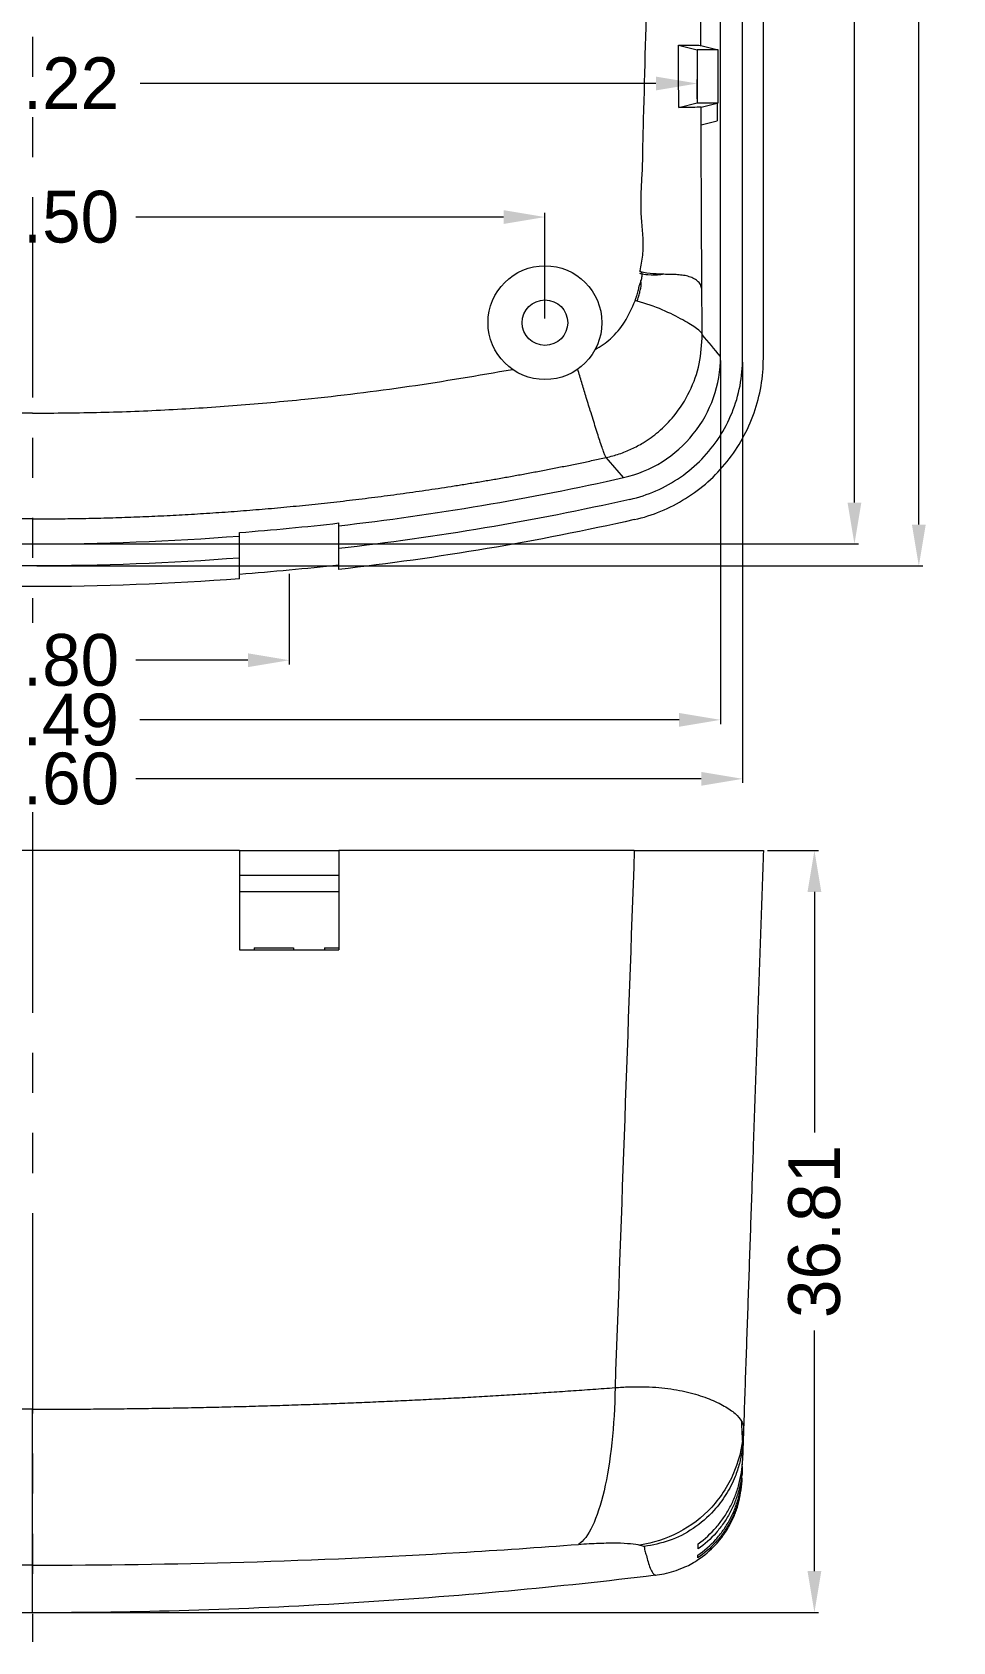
# Model space of a CAD drawing. Extents: x -222 to 335, y 201 to 414.
# Drawn here: x 131.4 to 175.9, y 201.4 to 279.2 of the extents above; entities that cross this region are included whole.
import ezdxf

# ---------------------------------------------------------------- set-up
doc = ezdxf.new("R2010")
doc.units = 0
doc.header["$MEASUREMENT"] = 0
doc.linetypes.add('PHANTOM', pattern=[2.5, 1.25, -0.25, 0.25, -0.25, 0.25, -0.25])
doc.layers.add('10', color=7, linetype='Continuous')
doc.dimstyles.get("Standard").update_dxf_attribs({"dimtxt": 0.18, "dimasz": 0.18, "dimexe": 0.18, "dimexo": 0.0625, "dimgap": 0.09, "dimtad": 0, "dimtih": 1, "dimtoh": 1, "dimdec": 4, "dimzin": 0, "dimdsep": 46, "dimtxsty": 'Standard', "dimcen": 0.09, "dimadec": 0, "dimazin": 0, "dimtfac": 1, "dimtdec": 4, "dimtofl": 0, "dimtmove": 0, "dimatfit": 3, "dimfxl": 0, "dimtolj": 1, "dimtzin": 0, "dimarcsym": 0})

# ---------------------------------------------------------------- blocks, each defined once
blk = doc.blocks.new('*D22')
at = {"color": 4, "linetype": 'Continuous', "lineweight": 9}
for p, q in [((106.673, 265.348), (106.673, 270.45)), ((108.673, 270.25), (126.431, 270.25)), ((154.173, 270.25), (136.415, 270.25)), ((156.173, 265.348), (156.173, 270.45))]:
    blk.add_line(p, q, dxfattribs=at)
for points in [[(108.673, 270.583), (108.673, 269.917), (106.673, 270.25)], [(154.173, 270.583), (154.173, 269.917), (156.173, 270.25)]]:
    blk.add_solid(points, dxfattribs=at)
at = {"layer": 'Defpoints', "color": 0, "linetype": 'Continuous', "lineweight": 9}
for p in [(156.173, 270.25), (106.673, 265.148), (156.173, 265.148)]:
    blk.add_point(p, dxfattribs=at)
at = {"color": 3, "linetype": 'Continuous', "lineweight": 9, "insert": (131.423, 270.25), "char_height": 2.5, "attachment_point": 5}
blk.add_mtext('\\A1;49.50', dxfattribs=at)
blk = doc.blocks.new('*D24')
at = {"color": 4, "linetype": 'Continuous', "lineweight": 9}
for p, q in [((119.021, 253.009), (119.021, 248.643)), ((143.825, 253.009), (143.825, 248.643)), ((121.021, 248.843), (126.431, 248.843)), ((141.825, 248.843), (136.415, 248.843))]:
    blk.add_line(p, q, dxfattribs=at)
for points in [[(121.021, 249.177), (121.021, 248.51), (119.021, 248.843)], [(141.825, 249.177), (141.825, 248.51), (143.825, 248.843)]]:
    blk.add_solid(points, dxfattribs=at)
at = {"layer": 'Defpoints', "color": 0, "linetype": 'Continuous', "lineweight": 9}
for p in [(119.021, 253.209), (143.825, 253.209), (143.825, 248.843)]:
    blk.add_point(p, dxfattribs=at)
at = {"color": 3, "linetype": 'Continuous', "lineweight": 9, "insert": (131.423, 248.843), "char_height": 2.5, "attachment_point": 5}
blk.add_mtext('\\A1;24.80', dxfattribs=at)
blk = doc.blocks.new('*D26')
at = {"color": 4, "linetype": 'Continuous', "lineweight": 9}
for p, q in [((98.165, 263.284), (98.165, 245.761)), ((164.653, 263.317), (164.653, 245.761)), ((100.165, 245.961), (126.209, 245.961)), ((162.653, 245.961), (136.609, 245.961))]:
    blk.add_line(p, q, dxfattribs=at)
for points in [[(100.165, 246.295), (100.165, 245.628), (98.165, 245.961)], [(162.653, 246.295), (162.653, 245.628), (164.653, 245.961)]]:
    blk.add_solid(points, dxfattribs=at)
at = {"layer": 'Defpoints', "color": 0, "linetype": 'Continuous', "lineweight": 9}
for p in [(98.165, 263.484), (164.653, 263.517), (164.653, 245.961)]:
    blk.add_point(p, dxfattribs=at)
at = {"color": 3, "linetype": 'Continuous', "lineweight": 9, "insert": (131.409, 245.961), "char_height": 2.5, "attachment_point": 5}
blk.add_mtext('\\A1;66.49', dxfattribs=at)
blk = doc.blocks.new('*D27')
at = {"color": 4, "linetype": 'Continuous', "lineweight": 9}
for p, q in [((97.123, 263.233), (97.123, 242.913)), ((165.723, 263.233), (165.723, 242.913)), ((99.123, 243.113), (126.431, 243.113)), ((163.723, 243.113), (136.415, 243.113))]:
    blk.add_line(p, q, dxfattribs=at)
for points in [[(99.123, 243.447), (99.123, 242.78), (97.123, 243.113)], [(163.723, 243.447), (163.723, 242.78), (165.723, 243.113)]]:
    blk.add_solid(points, dxfattribs=at)
at = {"layer": 'Defpoints', "color": 0, "linetype": 'Continuous', "lineweight": 9}
for p in [(97.123, 263.433), (165.723, 263.433), (97.123, 243.113)]:
    blk.add_point(p, dxfattribs=at)
at = {"color": 3, "linetype": 'Continuous', "lineweight": 9, "insert": (131.423, 243.113), "char_height": 2.5, "attachment_point": 5}
blk.add_mtext('\\A1;68.60', dxfattribs=at)
blk = doc.blocks.new('*D28')
at = {"color": 4, "linetype": 'Continuous', "lineweight": 9}
for p, q in [((99.312, 275.968), (99.312, 276.9)), ((163.534, 275.968), (163.534, 276.9)), ((101.312, 276.7), (126.223, 276.7)), ((161.534, 276.7), (136.623, 276.7))]:
    blk.add_line(p, q, dxfattribs=at)
for points in [[(101.312, 277.033), (101.312, 276.367), (99.312, 276.7)], [(161.534, 277.033), (161.534, 276.367), (163.534, 276.7)]]:
    blk.add_solid(points, dxfattribs=at)
at = {"layer": 'Defpoints', "color": 0, "linetype": 'Continuous', "lineweight": 9}
for p in [(163.534, 276.7), (99.312, 275.768), (163.534, 275.768)]:
    blk.add_point(p, dxfattribs=at)
at = {"color": 3, "linetype": 'Continuous', "lineweight": 9, "insert": (131.423, 276.7), "char_height": 2.5, "attachment_point": 5}
blk.add_mtext('\\A1;64.22', dxfattribs=at)
blk = doc.blocks.new('*D44')
at = {"color": 4, "linetype": 'Continuous', "lineweight": 9}
for p, q in [((131.623, 364.874), (171.322, 364.874)), ((171.122, 362.874), (171.122, 315.074)), ((171.122, 256.457), (171.122, 304.257)), ((131.623, 254.457), (171.322, 254.457))]:
    blk.add_line(p, q, dxfattribs=at)
for points in [[(170.788, 362.874), (171.455, 362.874), (171.122, 364.874)], [(170.788, 256.457), (171.455, 256.457), (171.122, 254.457)]]:
    blk.add_solid(points, dxfattribs=at)
at = {"layer": 'Defpoints', "color": 0, "linetype": 'Continuous', "lineweight": 9}
for p in [(131.423, 364.874), (131.423, 254.457), (171.122, 254.457)]:
    blk.add_point(p, dxfattribs=at)
at = {"color": 3, "linetype": 'Continuous', "lineweight": 9, "insert": (171.122, 309.666), "char_height": 2.5, "attachment_point": 5, "rotation": 90}
blk.add_mtext('\\A1;110.42', dxfattribs=at)
blk = doc.blocks.new('*D45')
at = {"color": 4, "linetype": 'Continuous', "lineweight": 9}
for p, q in [((131.623, 365.998), (174.433, 365.998)), ((174.233, 363.998), (174.233, 315.107)), ((174.233, 255.398), (174.233, 304.29)), ((131.623, 253.398), (174.433, 253.398))]:
    blk.add_line(p, q, dxfattribs=at)
for points in [[(173.9, 363.998), (174.567, 363.998), (174.233, 365.998)], [(173.9, 255.398), (174.567, 255.398), (174.233, 253.398)]]:
    blk.add_solid(points, dxfattribs=at)
at = {"layer": 'Defpoints', "color": 0, "linetype": 'Continuous', "lineweight": 9}
for p in [(131.423, 365.998), (174.233, 365.998), (131.423, 253.398)]:
    blk.add_point(p, dxfattribs=at)
at = {"color": 3, "linetype": 'Continuous', "lineweight": 9, "insert": (174.233, 309.698), "char_height": 2.5, "attachment_point": 5, "rotation": 90}
blk.add_mtext('\\A1;112.60', dxfattribs=at)
blk = doc.blocks.new('*D51')
at = {"color": 4, "linetype": 'Continuous', "lineweight": 9}
for p, q in [((166.925, 239.652), (169.39, 239.652)), ((169.19, 237.652), (169.19, 226.031)), ((169.19, 204.844), (169.19, 216.464)), ((131.623, 202.844), (169.39, 202.844))]:
    blk.add_line(p, q, dxfattribs=at)
for points in [[(168.856, 237.652), (169.523, 237.652), (169.19, 239.652)], [(168.856, 204.844), (169.523, 204.844), (169.19, 202.844)]]:
    blk.add_solid(points, dxfattribs=at)
at = {"layer": 'Defpoints', "color": 0, "linetype": 'Continuous', "lineweight": 9}
for p in [(166.725, 239.652), (169.19, 239.652), (131.423, 202.844)]:
    blk.add_point(p, dxfattribs=at)
at = {"color": 3, "linetype": 'Continuous', "lineweight": 9, "insert": (169.19, 221.248), "char_height": 2.5, "attachment_point": 5, "rotation": 90}
blk.add_mtext('\\A1;36.81', dxfattribs=at)

msp = doc.modelspace()

# ---------------------------------------------------------------- linework, layer by layer
at = {"layer": '10', "color": 1, "linetype": 'PHANTOM', "lineweight": 9, "ltscale": 7.743802}
for p, q in [((131.423, 368.005), (131.423, 250.643)), ((131.423, 241.496), (131.423, 201.427))]:
    msp.add_line(p, q, dxfattribs=at)
at = {"layer": '10', "color": 7, "linetype": 'Continuous', "lineweight": 9}
for p, q in [((164.653, 263.517), (164.653, 352.254)), ((165.723, 263.433), (165.723, 352.337)), ((166.723, 263.433), (166.723, 352.337)), ((162.627, 278.56), (163.534, 278.329)), ((163.703, 278.541), (164.534, 278.329)), ((164.534, 278.329), (163.534, 278.329)), ((163.534, 278.329), (163.534, 275.768)), ((164.534, 275.768), (164.534, 278.329)), ((162.635, 275.539), (163.534, 275.768)), ((163.534, 275.768), (164.534, 275.768)), ((163.713, 275.559), (164.5, 275.759)), ((164.5, 275.759), (164.534, 275.768)), ((164.5, 275.759), (164.5, 274.898)), ((163.716, 274.699), (164.5, 274.898)), ((146.223, 255.34), (146.223, 255.473)), ((146.223, 254.236), (146.223, 255.34)), ((141.423, 254.842), (141.423, 255.013)), ((141.423, 253.78), (141.423, 254.842)), ((141.423, 252.777), (141.423, 253.78)), ((146.223, 253.229), (146.223, 254.236)), ((141.423, 239.652), (121.423, 239.652)), ((141.423, 239.652), (141.423, 234.852)), ((141.423, 239.652), (146.222, 239.652)), ((146.223, 239.652), (146.223, 234.852)), ((160.488, 239.652), (146.223, 239.652)), ((141.423, 238.452), (146.222, 238.452)), ((146.223, 237.652), (141.423, 237.652)), ((141.423, 234.852), (146.223, 234.852)), ((142.123, 234.952), (144.023, 234.952)), ((145.523, 234.952), (146.223, 234.952)), ((165.705, 209.89), (165.713, 210.134)), ((163.55, 205.382), (163.55, 205.386))]:
    msp.add_line(p, q, dxfattribs=at)
for radius in [2.75, 1.1]:
    msp.add_circle((156.173, 265.148), radius, dxfattribs=at)
for radius, start, end in [(130.104, 276.53181, 282.67693), (129.972, 274.41267, 276.53848), (130.142, 265.5931, 274.4069), (131.974, 274.3456, 276.43886)]:
    msp.add_arc((131.423, 384.599), radius, start, end, dxfattribs=at)
at = {"layer": '10', "color": 7, "linetype": 'Continuous', "lineweight": 9, "extrusion": (0, 0, -1)}
for radius, start, end in [(131.201, 257.29946, 263.52302), (132.201, 257.29946, 263.57222), (131.201, 265.62874, 274.37126), (132.201, 265.66187, 274.33813)]:
    msp.add_arc((-131.423, 384.599), radius, start, end, dxfattribs=at)
at = {"layer": '10', "color": 7, "linetype": 'Continuous', "lineweight": 9}
for points, degree, knots in [([(160.765, 267.647), (160.816, 267.901), (160.915, 268.402), (160.933, 269.184), (160.845, 269.978), (160.807, 270.826), (160.83, 271.703), (160.894, 272.615), (160.9, 273.56), (160.982, 276.566), (161.146, 282.879), (161.346, 291.938), (161.502, 302.221), (161.523, 312.586), (161.573, 321.354), (161.619, 328.245), (161.658, 332.732), (161.688, 336.735), (161.663, 339.015), (161.652, 340.024)], 3, [0, 0, 0, 0, 0.010659, 0.020986, 0.032128, 0.043685, 0.05603, 0.068264, 0.081334, 0.09497, 0.192102, 0.340871, 0.466555, 0.614358, 0.768076, 0.830399, 0.902752, 0.956979, 1, 1, 1, 1]), ([(163.703, 278.541), (163.703, 278.576), (163.701, 278.994), (163.699, 279.837), (163.696, 280.986), (163.694, 281.752), (163.693, 282.093)], 3, [0, 0, 0, 0, 0.029997, 0.353314, 0.712171, 1, 1, 1, 1]), ([(163.716, 274.699), (163.716, 274.794), (163.715, 275.027), (163.714, 275.313), (163.713, 275.505), (163.713, 275.559)], 3, [0, 0, 0, 0, 0.331007, 0.814301, 1, 1, 1, 1]), ([(163.754, 266.769), (163.753, 266.906), (163.751, 267.212), (163.749, 267.62), (163.747, 268.102), (163.743, 268.735), (163.739, 269.593), (163.734, 270.573), (163.73, 271.574), (163.725, 272.597), (163.721, 273.482), (163.718, 274.185), (163.717, 274.54), (163.716, 274.699)], 3, [0, 0, 0, 0, 0.052137, 0.116085, 0.154793, 0.234717, 0.355898, 0.479628, 0.605901, 0.734718, 0.866082, 0.940222, 1, 1, 1, 1]), ([(161.922, 267.483), (161.872, 267.475), (161.622, 267.44), (161.232, 267.431), (160.882, 267.488), (160.751, 267.521)], 3, [0, 0, 0, 0, 0.140031, 0.683973, 1, 1, 1, 1]), ([(160.821, 267.177), (160.841, 267.249), (160.873, 267.372), (160.872, 267.557), (160.798, 267.62), (160.765, 267.647)], 3, [0, 0, 0, 0, 0.446332, 0.756738, 1, 1, 1, 1]), ([(163.754, 266.769), (163.737, 266.843), (163.706, 266.985), (163.553, 267.167), (163.344, 267.302), (163.091, 267.392), (162.812, 267.444), (162.519, 267.47), (162.225, 267.478), (162.021, 267.481), (161.922, 267.483)], 3, [0, 0, 0, 0, 0.174027, 0.330228, 0.469345, 0.594259, 0.708096, 0.813158, 0.910198, 1, 1, 1, 1]), ([(160.528, 266.209), (160.545, 266.259), (160.579, 266.355), (160.623, 266.494), (160.661, 266.621), (160.691, 266.736), (160.715, 266.839), (160.726, 266.905), (160.731, 266.935)], 3, [0, 0, 0, 0, 0.210565, 0.403405, 0.578616, 0.736324, 0.876703, 1, 1, 1, 1]), ([(160.624, 266.186), (160.648, 266.255), (160.68, 266.359), (160.72, 266.499), (160.749, 266.606), (160.777, 266.712), (160.821, 266.904), (160.834, 267.059), (160.81, 267.177)], 3, [0, 0, 0, 0, 0.210705, 0.316568, 0.422432, 0.528295, 0.634159, 1, 1, 1, 1]), ([(163.77, 264.57), (163.769, 264.584), (163.769, 264.611), (163.769, 264.663), (163.768, 264.753), (163.767, 264.922), (163.765, 265.186), (163.763, 265.45), (163.761, 265.711), (163.759, 265.942), (163.758, 266.174), (163.756, 266.358), (163.755, 266.502), (163.755, 266.637), (163.754, 266.728), (163.754, 266.769)], 3, [0, 0, 0, 0, 0.018417, 0.036622, 0.072399, 0.141411, 0.269255, 0.434164, 0.50267, 0.625921, 0.749152, 0.816937, 0.87734, 0.944358, 1, 1, 1, 1]), ([(158.598, 263.853), (158.729, 263.931), (158.99, 264.084), (159.5, 264.495), (160.086, 265.178), (160.376, 265.855), (160.528, 266.209)], 3, [0, 0, 0, 0, 0.146705, 0.291338, 0.629759, 1, 1, 1, 1]), ([(163.77, 264.57), (163.754, 264.654), (163.661, 264.746), (163.34, 264.982), (163.112, 265.125), (162.274, 265.59), (161.488, 265.967), (160.624, 266.186)], 3, [0, 0, 0, 0, 0.25, 0.25, 0.5, 0.5, 1, 1, 1, 1]), ([(159.131, 258.633), (159.342, 258.686), (159.762, 258.793), (160.361, 259.038), (161.01, 259.382), (161.719, 259.896), (162.514, 260.708), (163.209, 261.809), (163.69, 263.149), (163.743, 264.097), (163.77, 264.57)], 3, [0, 0, 0, 0, 0.077201, 0.153807, 0.229268, 0.338814, 0.468715, 0.645737, 0.823158, 1, 1, 1, 1]), ([(131.423, 260.775), (131.254, 260.775), (130.916, 260.776), (130.408, 260.779), (129.901, 260.784), (129.393, 260.791), (128.886, 260.8), (128.379, 260.812), (127.872, 260.825), (127.365, 260.84), (126.857, 260.857), (126.35, 260.876), (125.844, 260.898), (125.337, 260.921), (124.83, 260.946), (124.324, 260.973), (123.817, 261.002), (123.311, 261.033), (122.805, 261.066), (122.299, 261.101), (121.793, 261.139), (121.288, 261.178), (120.783, 261.219), (120.278, 261.262), (119.773, 261.307), (119.268, 261.354), (118.764, 261.403), (118.26, 261.454), (117.756, 261.507), (117.252, 261.562), (116.749, 261.619), (116.245, 261.678), (115.743, 261.739), (115.24, 261.801), (114.738, 261.866), (114.236, 261.933), (113.734, 262.002), (113.233, 262.073), (112.732, 262.145), (112.231, 262.22), (111.731, 262.297), (111.231, 262.375), (110.732, 262.456), (110.233, 262.538), (109.734, 262.623), (109.235, 262.709), (108.737, 262.798), (108.406, 262.858), (108.24, 262.888)], 3, [0, 0, 0, 0, 0.021751, 0.043502, 0.065253, 0.087004, 0.108755, 0.130506, 0.152256, 0.174007, 0.195756, 0.217506, 0.239255, 0.261003, 0.282751, 0.304498, 0.326245, 0.347991, 0.369736, 0.39148, 0.413223, 0.434965, 0.456706, 0.478447, 0.500186, 0.521924, 0.543662, 0.565398, 0.587134, 0.608869, 0.630603, 0.652337, 0.67407, 0.695802, 0.717534, 0.739265, 0.760995, 0.782725, 0.804454, 0.826183, 0.847912, 0.86964, 0.891368, 0.913095, 0.934822, 0.956549, 0.978275, 1, 1, 1, 1]), ([(131.423, 260.775), (132.522, 260.783), (134.72, 260.8), (138.014, 260.933), (141.301, 261.143), (145.173, 261.495), (149.618, 262.031), (152.945, 262.603), (154.606, 262.888)], 3, [0, 0, 0, 0, 0.141384, 0.282651, 0.423868, 0.565104, 0.782781, 1, 1, 1, 1]), ([(159.131, 258.633), (159.121, 258.648), (159.099, 258.68), (159.042, 258.82), (158.961, 259.043), (158.829, 259.43), (158.634, 260.033), (158.39, 260.815), (158.158, 261.567), (157.953, 262.243), (157.82, 262.684), (157.756, 262.899)], 3, [0, 0, 0, 0, 0.086356, 0.176449, 0.269894, 0.37502, 0.5403, 0.693139, 0.810626, 0.907728, 1, 1, 1, 1]), ([(159.975, 257.667), (161.303, 257.965), (162.49, 258.708), (164.191, 260.834), (164.653, 262.156), (164.653, 263.517)], 3, [0, 0, 0, 0, 0.5, 0.5, 1, 1, 1, 1]), ([(160.268, 256.609), (160.702, 256.706), (161.561, 256.988), (162.744, 257.65), (163.777, 258.527), (164.622, 259.584), (165.251, 260.785), (165.637, 262.086), (165.723, 262.988), (165.723, 263.433)], 3, [0, 0, 0, 0, 0.141604, 0.285705, 0.429151, 0.570419, 0.713967, 0.858214, 1, 1, 1, 1]), ([(160.488, 255.633), (160.931, 255.733), (161.359, 255.869), (162.186, 256.209), (162.585, 256.414), (163.355, 256.895), (163.713, 257.164), (164.381, 257.76), (164.69, 258.085), (165.257, 258.794), (165.506, 259.167), (165.939, 259.95), (166.123, 260.359), (166.423, 261.215), (166.647, 262.085), (166.723, 262.979), (166.723, 263.433)], 3, [0, 0, 0, 0, 0.125, 0.125, 0.25, 0.25, 0.375, 0.375, 0.5, 0.5, 0.625, 0.625, 0.75, 0.75, 0.875, 1, 1, 1, 1]), ([(131.423, 255.671), (131.229, 255.671), (130.842, 255.671), (130.261, 255.675), (129.679, 255.682), (129.098, 255.691), (128.517, 255.703), (127.936, 255.717), (127.354, 255.733), (126.773, 255.753), (126.192, 255.775), (125.611, 255.799), (125.031, 255.826), (124.45, 255.856), (123.869, 255.888), (123.289, 255.923), (122.708, 255.96), (122.128, 256), (121.548, 256.043), (120.968, 256.088), (120.388, 256.136), (119.809, 256.186), (119.229, 256.239), (118.65, 256.294), (118.071, 256.352), (117.33, 256.43), (116.427, 256.53), (115.363, 256.657), (114.299, 256.793), (113.236, 256.937), (112.174, 257.09), (111.113, 257.252), (110.052, 257.423), (108.993, 257.603), (107.935, 257.791), (106.878, 257.988), (105.822, 258.194), (104.767, 258.408), (104.066, 258.558), (103.715, 258.633)], 3, [0, 0, 0, 0, 0.0208, 0.041601, 0.062402, 0.083205, 0.104009, 0.124814, 0.14562, 0.166427, 0.187236, 0.208046, 0.228858, 0.249671, 0.270485, 0.291302, 0.312119, 0.332939, 0.35376, 0.374583, 0.395408, 0.416235, 0.437064, 0.457896, 0.478729, 0.499564, 0.537937, 0.576329, 0.614741, 0.653172, 0.691623, 0.730095, 0.768587, 0.807101, 0.845636, 0.884193, 0.922773, 0.961375, 1, 1, 1, 1]), ([(131.423, 255.671), (131.613, 255.671), (131.992, 255.671), (132.563, 255.675), (133.135, 255.681), (133.709, 255.69), (134.285, 255.702), (134.862, 255.715), (135.441, 255.732), (136.022, 255.751), (136.604, 255.773), (137.188, 255.797), (137.773, 255.824), (138.36, 255.854), (138.949, 255.887), (139.539, 255.922), (140.13, 255.96), (140.723, 256.001), (141.318, 256.044), (141.914, 256.091), (142.512, 256.14), (143.111, 256.192), (143.711, 256.248), (144.313, 256.306), (144.916, 256.367), (145.521, 256.431), (146.126, 256.498), (146.734, 256.568), (147.342, 256.641), (147.952, 256.717), (148.563, 256.796), (149.176, 256.878), (149.789, 256.963), (150.404, 257.052), (151.021, 257.144), (151.638, 257.238), (152.256, 257.336), (152.876, 257.438), (153.497, 257.542), (154.119, 257.65), (154.742, 257.761), (155.366, 257.876), (155.991, 257.993), (156.617, 258.114), (157.245, 258.239), (157.873, 258.367), (158.502, 258.498), (158.921, 258.588), (159.131, 258.633)], 3, [0, 0, 0, 0, 0.020355, 0.040772, 0.061251, 0.081792, 0.102396, 0.123061, 0.143788, 0.164577, 0.185428, 0.20634, 0.227314, 0.248349, 0.269446, 0.290605, 0.311824, 0.333105, 0.354447, 0.37585, 0.397314, 0.418839, 0.440425, 0.462072, 0.483781, 0.50555, 0.527381, 0.549273, 0.571226, 0.593241, 0.615317, 0.637454, 0.659653, 0.681913, 0.704234, 0.726617, 0.749062, 0.771568, 0.794136, 0.816766, 0.839456, 0.862208, 0.885021, 0.907895, 0.93083, 0.953826, 0.976883, 1, 1, 1, 1]), ([(160.488, 239.652), (162.259, 239.652), (163.841, 239.652), (166.107, 239.652), (166.721, 239.652), (166.725, 239.652)], 3, [0, 0, 0, 0, 0.5, 0.5, 1, 1, 1, 1]), ([(131.423, 212.662), (130.365, 212.665), (128.237, 212.67), (125.031, 212.711), (121.796, 212.778), (118.536, 212.874), (114.361, 213.034), (109.256, 213.286), (105.288, 213.566), (103.286, 213.707)], 3, [0, 0, 0, 0, 0.111905, 0.224969, 0.339179, 0.454524, 0.571004, 0.783538, 1, 1, 1, 1]), ([(131.423, 212.662), (131.62, 212.662), (132.013, 212.663), (132.604, 212.664), (133.194, 212.666), (133.784, 212.669), (134.374, 212.673), (134.964, 212.678), (135.555, 212.684), (136.145, 212.691), (136.735, 212.699), (137.325, 212.707), (137.914, 212.717), (138.504, 212.727), (139.094, 212.739), (139.683, 212.751), (140.273, 212.764), (140.862, 212.778), (141.451, 212.793), (142.04, 212.809), (142.629, 212.826), (143.217, 212.844), (143.806, 212.862), (144.394, 212.882), (144.982, 212.902), (145.734, 212.929), (146.651, 212.965), (147.732, 213.009), (148.812, 213.057), (149.891, 213.108), (150.97, 213.162), (152.048, 213.219), (153.125, 213.28), (154.2, 213.343), (155.275, 213.409), (156.348, 213.479), (157.421, 213.552), (158.492, 213.627), (159.204, 213.68), (159.56, 213.707)], 3, [0, 0, 0, 0, 0.020799, 0.0416, 0.062401, 0.083203, 0.104007, 0.124812, 0.145618, 0.166425, 0.187234, 0.208044, 0.228856, 0.249669, 0.270484, 0.2913, 0.312119, 0.332939, 0.35376, 0.374584, 0.39541, 0.416237, 0.437067, 0.457899, 0.478733, 0.499569, 0.53794, 0.57633, 0.614739, 0.653169, 0.69162, 0.730091, 0.768583, 0.807097, 0.845632, 0.88419, 0.92277, 0.961374, 1, 1, 1, 1]), ([(159.56, 213.707), (159.549, 212.795), (159.444, 210.981), (159.059, 208.621), (158.489, 206.887), (158.03, 206.281), (157.794, 206.134)], 3, [0, 0, 0, 0, 0.249996, 0.499997, 0.749999, 1, 1, 1, 1]), ([(159.56, 213.707), (159.788, 213.721), (160.242, 213.749), (160.898, 213.752), (161.524, 213.727), (162.318, 213.649), (163.223, 213.469), (164.138, 213.166), (164.864, 212.82), (165.39, 212.453), (165.655, 212.143), (165.759, 211.908), (165.765, 211.798), (165.768, 211.746)], 3, [0, 0, 0, 0, 0.063429, 0.126382, 0.188678, 0.250154, 0.374996, 0.500059, 0.625005, 0.749962, 0.874997, 0.94125, 1, 1, 1, 1]), ([(165.768, 211.746), (165.745, 211.053), (165.452, 209.647), (164.696, 208.442), (163.303, 206.916), (162.025, 206.294), (160.761, 206.101)], 3, [0, 0, 0, 0, 0.25, 0.5, 0.5, 1, 1, 1, 1]), ([(165.768, 211.746), (165.764, 211.608), (165.76, 211.496), (165.758, 211.43), (165.756, 211.383), (165.754, 211.326), (165.753, 211.286)], 2, [0, 0, 0, 0.5, 0.5, 0.75, 0.75, 1, 1, 1]), ([(165.753, 211.286), (165.739, 211.078), (165.711, 210.656), (165.577, 210.024), (165.337, 209.303), (164.942, 208.527), (164.283, 207.653), (163.367, 206.866), (162.21, 206.261), (161.377, 206.104), (160.971, 206.027)], 3, [0, 0, 0, 0, 0.080649, 0.164093, 0.249915, 0.375306, 0.500349, 0.672397, 0.840363, 1, 1, 1, 1]), ([(165.753, 211.286), (165.75, 211.216), (165.748, 211.14), (165.745, 211.076), (165.743, 210.999), (165.741, 210.938), (165.738, 210.859), (165.735, 210.782), (165.733, 210.719), (165.728, 210.569), (165.724, 210.447), (165.719, 210.316), (165.715, 210.191)], 2, [0, 0, 0, 0.125, 0.125, 0.25, 0.25, 0.375, 0.375, 0.5, 0.5, 0.75, 0.75, 1, 1, 1]), ([(163.576, 206.163), (163.898, 206.395), (164.186, 206.66), (164.572, 207.103), (164.693, 207.259), (164.918, 207.586), (165.019, 207.754), (165.203, 208.1), (165.285, 208.278), (165.428, 208.643), (165.49, 208.83), (165.644, 209.404), (165.702, 209.794), (165.715, 210.191)], 3, [0, 0, 0, 0, 0.25, 0.25, 0.375, 0.375, 0.5, 0.5, 0.625, 0.625, 0.75, 0.75, 1, 1, 1, 1]), ([(165.686, 209.336), (165.673, 208.952), (165.615, 208.577), (165.489, 208.119), (165.461, 208.029), (165.399, 207.848), (165.366, 207.758), (165.257, 207.492), (165.175, 207.32), (164.992, 206.988), (164.89, 206.828), (164.724, 206.597), (164.666, 206.521), (164.546, 206.372), (164.483, 206.299), (164.16, 205.946), (163.872, 205.698), (163.553, 205.483)], 3, [0, 0, 0, 0, 0.25, 0.25, 0.3125, 0.3125, 0.375, 0.375, 0.5, 0.5, 0.625, 0.625, 0.6875, 0.6875, 0.75, 0.75, 1, 1, 1, 1]), ([(163.557, 205.61), (163.877, 205.829), (164.164, 206.081), (164.485, 206.436), (164.547, 206.509), (164.668, 206.659), (164.726, 206.736), (164.894, 206.972), (164.996, 207.135), (165.179, 207.47), (165.261, 207.642), (165.369, 207.908), (165.403, 207.998), (165.464, 208.181), (165.493, 208.273), (165.621, 208.739), (165.679, 209.118), (165.692, 209.505)], 3, [0, 0, 0, 0, 0.25, 0.25, 0.3125, 0.3125, 0.375, 0.375, 0.5, 0.5, 0.625, 0.625, 0.6875, 0.6875, 0.75, 0.75, 1, 1, 1, 1]), ([(165.705, 209.89), (165.691, 209.497), (165.634, 209.113), (165.483, 208.55), (165.421, 208.365), (165.277, 207.999), (165.194, 207.823), (165.011, 207.48), (164.91, 207.315), (164.689, 206.996), (164.568, 206.841), (164.179, 206.399), (163.888, 206.137), (163.568, 205.91)], 3, [0, 0, 0, 0, 0.25, 0.25, 0.375, 0.375, 0.5, 0.5, 0.625, 0.625, 0.75, 0.75, 1, 1, 1, 1]), ([(163.55, 205.386), (163.867, 205.594), (164.153, 205.835), (164.474, 206.178), (164.536, 206.248), (164.656, 206.394), (164.715, 206.469), (164.883, 206.697), (164.984, 206.855), (165.168, 207.182), (165.25, 207.35), (165.358, 207.61), (165.392, 207.698), (165.454, 207.877), (165.482, 207.968), (165.532, 208.145), (165.554, 208.233), (165.573, 208.321)], 3, [0, 0, 0, 0, 0.308719, 0.308719, 0.385899, 0.385899, 0.463079, 0.463079, 0.617439, 0.617439, 0.771798, 0.771798, 0.848978, 0.848978, 0.926158, 0.926158, 1, 1, 1, 1]), ([(131.423, 205.128), (131.23, 205.128), (130.845, 205.128), (130.266, 205.13), (129.688, 205.132), (129.11, 205.135), (128.532, 205.14), (127.954, 205.145), (127.377, 205.151), (126.799, 205.158), (126.222, 205.167), (125.645, 205.176), (125.068, 205.186), (124.491, 205.197), (123.915, 205.209), (123.339, 205.221), (122.762, 205.235), (122.186, 205.25), (121.611, 205.266), (121.035, 205.282), (120.46, 205.3), (119.885, 205.319), (119.31, 205.338), (118.735, 205.359), (117.984, 205.387), (117.058, 205.424), (115.956, 205.471), (114.856, 205.522), (113.759, 205.576), (112.663, 205.634), (111.569, 205.695), (110.478, 205.76), (109.388, 205.828), (108.301, 205.899), (107.216, 205.974), (106.133, 206.052), (105.413, 206.107), (105.052, 206.134)], 3, [0, 0, 0, 0, 0.021762, 0.043519, 0.065271, 0.08702, 0.108765, 0.130506, 0.152245, 0.17398, 0.195714, 0.217445, 0.239174, 0.260902, 0.282629, 0.304354, 0.32608, 0.347805, 0.36953, 0.391256, 0.412982, 0.43471, 0.456439, 0.478169, 0.499902, 0.541686, 0.583442, 0.625173, 0.666881, 0.708569, 0.750239, 0.791892, 0.833532, 0.87516, 0.91678, 0.958392, 1, 1, 1, 1]), ([(131.423, 205.128), (134.826, 205.128), (141.733, 205.229), (150.529, 205.62), (155.885, 205.987), (157.794, 206.134)], 3, [0, 0, 0, 0, 0.384172, 0.779332, 1, 1, 1, 1]), ([(157.794, 206.134), (158.139, 206.161), (158.807, 206.198), (159.68, 206.212), (160.343, 206.177), (160.642, 206.129), (160.761, 206.101)], 3, [0, 0, 0, 0, 0.25, 0.5, 0.75, 1, 1, 1, 1]), ([(160.761, 206.101), (160.81, 206.09), (160.884, 206.069), (160.953, 206.046), (160.965, 206.034)], 3, [0, 0, 0, 0, 0.562768, 1, 1, 1, 1]), ([(160.971, 206.027), (160.977, 205.977), (160.991, 205.836), (161.063, 205.632), (161.134, 205.332), (161.24, 205.031), (161.36, 204.764), (161.451, 204.663), (161.5, 204.649), (161.508, 204.648)], 3, [0, 0, 0, 0, 0.051866, 0.145909, 0.282317, 0.461041, 0.682022, 0.945238, 1, 1, 1, 1]), ([(161.468, 204.641), (161.63, 204.66), (161.963, 204.713), (162.379, 204.822), (162.88, 205.014), (163.313, 205.204), (163.541, 205.379), (163.551, 205.387)], 3, [0, 0, 0, 0, 0.219816, 0.468299, 0.698366, 0.987253, 1, 1, 1, 1]), ([(101.337, 204.656), (103.697, 204.368), (108.625, 203.838), (116.14, 203.268), (123.81, 202.918), (128.905, 202.844), (131.423, 202.845)], 3, [0, 0, 0, 0, 0.236426, 0.493023, 0.749619, 1, 1, 1, 1]), ([(131.423, 202.844), (131.423, 202.834), (131.423, 202.842), (131.423, 202.922), (131.423, 203.164), (131.423, 203.559), (131.423, 203.992), (131.423, 204.399), (131.423, 204.734), (131.423, 204.968), (131.423, 205.089), (131.423, 205.128)], 3, [0, 0, 0, 0, 0.074622, 0.213745, 0.41187, 0.581374, 0.722187, 0.834351, 0.917966, 0.973149, 1, 1, 1, 1]), ([(131.423, 202.845), (133.941, 202.844), (139.036, 202.918), (146.706, 203.268), (154.221, 203.838), (159.148, 204.368), (161.507, 204.656)], 3, [0, 0, 0, 0, 0.250396, 0.507012, 0.763628, 1, 1, 1, 1])]:
    msp.add_open_spline(points, degree=degree, knots=knots, dxfattribs=at)
for points, degree in [([(162.627, 278.56), (163.278, 278.556), (163.673, 278.548), (163.703, 278.541)], 3), ([(162.635, 275.539), (162.632, 276.545), (162.629, 277.552), (162.627, 278.56)], 3), ([(163.713, 275.559), (163.684, 275.551), (163.292, 275.544), (162.635, 275.539)], 3), ([(161.922, 267.483), (161.612, 267.501), (161.241, 267.491), (160.748, 267.615)], 3), ([(160.731, 266.935), (160.761, 267.016), (160.791, 267.096), (160.821, 267.177)], 3), ([(160.624, 266.186), (160.592, 266.194), (160.56, 266.202), (160.528, 266.209)], 3), ([(164.653, 263.517), (164.359, 263.868), (164.064, 264.219), (163.77, 264.57)], 3), ([(159.975, 257.667), (159.694, 257.989), (159.412, 258.311), (159.131, 258.633)], 3), ([(160.488, 239.652), (160.179, 231.003), (159.87, 222.355), (159.56, 213.707)], 3), ([(166.723, 239.652), (166.231, 225.27), (165.768, 211.746)], 2), ([(142.123, 234.952), (142.122, 234.918), (142.122, 234.885), (142.121, 234.852)], 3), ([(144.023, 234.952), (144.024, 234.918), (144.024, 234.885), (144.025, 234.852)], 3), ([(145.523, 234.952), (145.522, 234.918), (145.522, 234.885), (145.521, 234.852)], 3), ([(165.719, 211.152), (165.677, 212.056)], 1), ([(165.667, 208.94), (165.673, 209.017), (165.678, 209.095), (165.68, 209.173)], 3), ([(165.705, 209.89), (165.697, 209.664), (165.692, 209.505)], 2), ([(163.568, 205.91), (163.57, 205.986), (163.573, 206.071), (163.576, 206.163)], 3), ([(160.965, 206.034), (160.969, 206.031), (160.972, 206.023)], 2), ([(163.553, 205.483), (163.554, 205.517), (163.556, 205.559), (163.557, 205.61)], 3)]:
    msp.add_open_spline(points, degree=degree, dxfattribs=at)
msp.add_rational_spline([(131.423, 205.128), (131.423, 205.719), (131.423, 208.679), (131.423, 212.662)], [1.12810733321, 0.957297480531, 0.957297555598, 1.12810755841], degree=3, dxfattribs=at)

# ---------------------------------------------------------------- dimensions: what is measured, and where the dimension line sits
at = {"color": 7, "linetype": 'Continuous', "lineweight": 9}
for base, p1, p2, picture, middle in [((174.233, 365.998), (131.423, 253.398), (131.423, 365.998), '*D45', (174.233, 309.698)), ((171.122, 254.457), (131.423, 364.874), (131.423, 254.457), '*D44', (171.122, 309.666))]:
    dim = msp.add_linear_dim(base=base, p1=p1, p2=p2, angle=90, dimstyle='Standard', override={"dimtxt": 2.5, "dimasz": 2, "dimexe": 0.2, "dimexo": 0.2, "dimgap": 0.2, "dimtih": 0, "dimtoh": 0, "dimdec": 2, "dimdsep": 0, "dimcen": 0, "dimclrd": 4, "dimclre": 4, "dimclrt": 3, "dimadec": 1, "dimtdec": 2, "dimlwd": 9, "dimlwe": 9}, dxfattribs=at)
    dim.commit()
    dim.dimension.update_dxf_attribs({"geometry": picture, "text_midpoint": middle})
for base, p1, p2, picture, middle in [((163.534, 276.7), (99.312, 275.768), (163.534, 275.768), '*D28', (131.423, 276.7)), ((156.173, 270.25), (106.673, 265.148), (156.173, 265.148), '*D22', (131.423, 270.25))]:
    dim = msp.add_linear_dim(base=base, p1=p1, p2=p2, dimstyle='Standard', override={"dimtxt": 2.5, "dimasz": 2, "dimexe": 0.2, "dimexo": 0.2, "dimgap": 0.2, "dimtih": 0, "dimtoh": 0, "dimdec": 2, "dimdsep": 0, "dimcen": 0, "dimclrd": 4, "dimclre": 4, "dimclrt": 3, "dimadec": 1, "dimtdec": 2, "dimlwd": 9, "dimlwe": 9}, dxfattribs=at)
    dim.commit()
    dim.dimension.update_dxf_attribs({"geometry": picture, "text_midpoint": middle})
for base, p1, p2, picture, middle in [((97.123, 243.113), (165.723, 263.433), (97.123, 263.433), '*D27', (131.423, 243.113)), ((164.653, 245.961), (98.165, 263.484), (164.653, 263.517), '*D26', (131.409, 245.961)), ((143.825, 248.843), (119.021, 253.209), (143.825, 253.209), '*D24', (131.423, 248.843))]:
    dim = msp.add_linear_dim(base=base, p1=p1, p2=p2, dimstyle='Standard', override={"dimtxt": 2.5, "dimasz": 2, "dimexe": 0.2, "dimexo": 0.2, "dimgap": 0.2, "dimtih": 0, "dimtoh": 0, "dimdec": 2, "dimdsep": 0, "dimcen": 0, "dimclrd": 4, "dimclre": 4, "dimclrt": 3, "dimadec": 1, "dimtdec": 2, "dimlwd": 9, "dimlwe": 9}, dxfattribs=at)
    dim.commit()
    dim.dimension.update_dxf_attribs({"geometry": picture, "text_midpoint": middle, "dimtype": 160})
at = {"color": 1, "linetype": 'Continuous', "lineweight": 9}
dim = msp.add_linear_dim(base=(169.19, 239.652), p1=(131.423, 202.844), p2=(166.725, 239.652), angle=90, dimstyle='Standard', override={"dimtxt": 2.5, "dimasz": 2, "dimexe": 0.2, "dimexo": 0.2, "dimgap": 0.2, "dimtih": 0, "dimtoh": 0, "dimdec": 2, "dimdsep": 0, "dimcen": 0, "dimclrd": 4, "dimclre": 4, "dimclrt": 3, "dimadec": 1, "dimtdec": 2, "dimlwd": 9, "dimlwe": 9}, dxfattribs=at)
dim.commit()
dim.dimension.update_dxf_attribs({"geometry": '*D51', "text_midpoint": (169.19, 221.248)})

doc.saveas('drawing.dxf')
